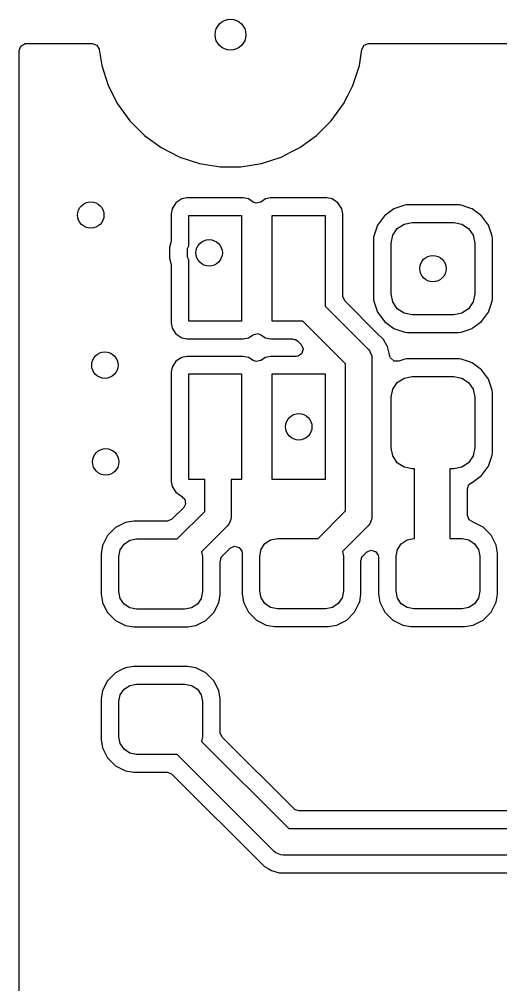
# Model space of a CAD drawing. Extents: x 4.94 to 6.9, y -4.14 to -2.94.
# Drawn here: x 4.9427 to 5.158, y -3.3747 to -2.9428 of the extents above; entities that cross this region are included whole.
import ezdxf

# ---------------------------------------------------------------- set-up
doc = ezdxf.new("R2010")
doc.units = 0
doc.header["$MEASUREMENT"] = 0
doc.layers.add('BLACK', color=7, linetype='CONTINUOUS')

msp = doc.modelspace()

# ---------------------------------------------------------------- linework, layer by layer
at = {"layer": 'BLACK', "linetype": 'CONTINUOUS'}
for p, q in [((4.94339, -2.95471), (4.94523, -2.95365)), ((4.94523, -2.95365), (4.94577, -2.9536)), ((4.94577, -2.9536), (4.97529, -2.9536)), ((4.97529, -2.9536), (4.97728, -2.95433)), ((5.09693, -2.95437), (5.09891, -2.9536)), ((5.09891, -2.9536), (5.09897, -2.9536)), ((5.09897, -2.9536), (5.36899, -2.9536)), ((4.94266, -2.95671), (4.94339, -2.95471)), ((4.94266, -3.18183), (4.94266, -2.95671)), ((4.97728, -2.95433), (4.97835, -2.95617)), ((4.97835, -2.95617), (4.97836, -2.95623)), ((4.97836, -2.95623), (4.97951, -2.96348)), ((5.09475, -2.96348), (5.09575, -2.95716)), ((5.09575, -2.95716), (5.09589, -2.95623)), ((5.09589, -2.95623), (5.09693, -2.95437)), ((4.97951, -2.96348), (4.97951, -2.96348)), ((4.97951, -2.96348), (4.98238, -2.97232)), ((5.09187, -2.97232), (5.09475, -2.96348)), ((4.98238, -2.97232), (4.98238, -2.97232)), ((4.98238, -2.97232), (4.9866, -2.98061)), ((5.08959, -2.9768), (5.09187, -2.97232)), ((5.09187, -2.97232), (5.09187, -2.97232)), ((5.09187, -2.97232), (5.09187, -2.97232)), ((5.08765, -2.98061), (5.08959, -2.9768)), ((4.9866, -2.98061), (4.9866, -2.98061)), ((4.9866, -2.98061), (4.99207, -2.98813)), ((5.08219, -2.98813), (5.08765, -2.98061)), ((4.99207, -2.98813), (4.99207, -2.98813)), ((4.99207, -2.98813), (4.99207, -2.98813)), ((4.99207, -2.98813), (4.99864, -2.9947)), ((5.07561, -2.99471), (5.08219, -2.98813)), ((4.99864, -2.9947), (4.99864, -2.99471)), ((4.99864, -2.99471), (4.99864, -2.99471)), ((4.99864, -2.99471), (5.00616, -3.00017)), ((5.06809, -3.00017), (5.07561, -2.99471)), ((5.00616, -3.00017), (5.00616, -3.00017)), ((5.00616, -3.00017), (5.01445, -3.00439)), ((5.06428, -3.00211), (5.06809, -3.00017)), ((5.01445, -3.00439), (5.01445, -3.00439)), ((5.01445, -3.00439), (5.01445, -3.00439)), ((5.01445, -3.00439), (5.02329, -3.00727)), ((5.05096, -3.00727), (5.0598, -3.00439)), ((5.0598, -3.00439), (5.06428, -3.00211)), ((5.0598, -3.00439), (5.0598, -3.00439)), ((5.0598, -3.00439), (5.0598, -3.00439)), ((5.02329, -3.00727), (5.02329, -3.00727)), ((5.02329, -3.00727), (5.02329, -3.00727)), ((5.02329, -3.00727), (5.03071, -3.00844)), ((5.03071, -3.00844), (5.03248, -3.00872)), ((5.03248, -3.00872), (5.03248, -3.00872)), ((5.03248, -3.00872), (5.04178, -3.00872)), ((5.04178, -3.00872), (5.04637, -3.00799)), ((5.04178, -3.00872), (5.04178, -3.00872)), ((5.04637, -3.00799), (5.05096, -3.00727)), ((5.05096, -3.00727), (5.05096, -3.00727)), ((5.05096, -3.00727), (5.05096, -3.00727)), ((5.01535, -3.02314), (5.01273, -3.02489)), ((5.01765, -3.02269), (5.01535, -3.02314)), ((5.04282, -3.02269), (5.01765, -3.02269)), ((5.04513, -3.02314), (5.04282, -3.02269)), ((5.04721, -3.02453), (5.04513, -3.02314)), ((5.04513, -3.02314), (5.04513, -3.02314)), ((5.05275, -3.02314), (5.05066, -3.02453)), ((5.05505, -3.02269), (5.05275, -3.02314)), ((5.05275, -3.02314), (5.05275, -3.02314)), ((5.08023, -3.02269), (5.05505, -3.02269)), ((5.08253, -3.02314), (5.08023, -3.02269)), ((5.08514, -3.02489), (5.08253, -3.02314)), ((5.08253, -3.02314), (5.08253, -3.02314)), ((5.08253, -3.02314), (5.08253, -3.02314)), ((5.01099, -3.0275), (5.01053, -3.0298)), ((5.01273, -3.02489), (5.01099, -3.0275)), ((5.0486, -3.02504), (5.04721, -3.02453)), ((5.05066, -3.02453), (5.0486, -3.02504)), ((5.08634, -3.02668), (5.08514, -3.02489)), ((5.08688, -3.0275), (5.08634, -3.02668)), ((5.08734, -3.0298), (5.08688, -3.0275)), ((5.11018, -3.02756), (5.106, -3.03065)), ((5.11508, -3.02585), (5.11018, -3.02756)), ((5.11585, -3.02577), (5.11508, -3.02585)), ((5.11508, -3.02585), (5.11508, -3.02585)), ((5.11625, -3.02574), (5.11585, -3.02577)), ((5.1391, -3.02574), (5.11625, -3.02574)), ((5.13954, -3.02578), (5.1391, -3.02574)), ((5.14027, -3.02585), (5.13954, -3.02578)), ((5.14457, -3.02735), (5.14027, -3.02585)), ((5.14027, -3.02585), (5.14027, -3.02585)), ((5.14027, -3.02585), (5.14027, -3.02585)), ((5.14518, -3.02756), (5.14457, -3.02735)), ((5.14936, -3.03065), (5.14518, -3.02756)), ((5.01053, -3.0298), (5.01053, -3.04185)), ((5.01843, -3.04407), (5.01843, -3.03058)), ((5.01843, -3.03058), (5.04205, -3.03058)), ((5.04205, -3.03058), (5.04205, -3.07782)), ((5.05583, -3.07782), (5.05583, -3.03058)), ((5.05583, -3.03058), (5.07945, -3.03058)), ((5.07945, -3.03058), (5.07945, -3.0711)), ((5.08734, -3.0409), (5.08734, -3.0298)), ((5.106, -3.03065), (5.10291, -3.03483)), ((5.15245, -3.03483), (5.14936, -3.03065)), ((5.10291, -3.03483), (5.10119, -3.03974)), ((5.11172, -3.03637), (5.11475, -3.03434)), ((5.11475, -3.03434), (5.11833, -3.03363)), ((5.11833, -3.03363), (5.13703, -3.03363)), ((5.13703, -3.03363), (5.14061, -3.03434)), ((5.14061, -3.03434), (5.14364, -3.03637)), ((5.15416, -3.03974), (5.15245, -3.03483)), ((5.15245, -3.03483), (5.15245, -3.03483)), ((5.15245, -3.03483), (5.15245, -3.03483)), ((5.10115, -3.04023), (5.10108, -3.0409)), ((5.10119, -3.03974), (5.10115, -3.04023)), ((5.10119, -3.03974), (5.10119, -3.03974)), ((5.10898, -3.04298), (5.10969, -3.0394)), ((5.10969, -3.0394), (5.11172, -3.03637)), ((5.14364, -3.03637), (5.14567, -3.0394)), ((5.14567, -3.0394), (5.14638, -3.04298)), ((5.15427, -3.0409), (5.15416, -3.03974)), ((5.01043, -3.04266), (5.00982, -3.04491)), ((5.00982, -3.04491), (5.00982, -3.04958)), ((5.01053, -3.04185), (5.01043, -3.04266)), ((5.01791, -3.04532), (5.01843, -3.04407)), ((5.08734, -3.06654), (5.08734, -3.0409)), ((5.10108, -3.0409), (5.10108, -3.0677)), ((5.10898, -3.06562), (5.10898, -3.04298)), ((5.14638, -3.04298), (5.14638, -3.06562)), ((5.15427, -3.0677), (5.15427, -3.0409)), ((5.01791, -3.04916), (5.01791, -3.04532)), ((5.01843, -3.05042), (5.01791, -3.04916)), ((5.00982, -3.04958), (5.01043, -3.05183)), ((5.01043, -3.05183), (5.01053, -3.05263)), ((5.01053, -3.05263), (5.01053, -3.0786)), ((5.01843, -3.07782), (5.01843, -3.05042)), ((5.10969, -3.0692), (5.10898, -3.06562)), ((5.14638, -3.06562), (5.14567, -3.0692)), ((5.08735, -3.06681), (5.08734, -3.06654)), ((5.08825, -3.06874), (5.08735, -3.06681)), ((5.10278, -3.08326), (5.08825, -3.06874)), ((5.10108, -3.0677), (5.10112, -3.06813)), ((5.10112, -3.06813), (5.10119, -3.06886)), ((5.10119, -3.06886), (5.10119, -3.06886)), ((5.10119, -3.06886), (5.10119, -3.06886)), ((5.10119, -3.06886), (5.10291, -3.07377)), ((5.11172, -3.07223), (5.10969, -3.0692)), ((5.14567, -3.0692), (5.14364, -3.07223)), ((5.15245, -3.07377), (5.15416, -3.06886)), ((5.15416, -3.06886), (5.15427, -3.0677)), ((5.07945, -3.0711), (5.09866, -3.09031)), ((5.10291, -3.07377), (5.10291, -3.07377)), ((5.10291, -3.07377), (5.10525, -3.07693)), ((5.11475, -3.07426), (5.11172, -3.07223)), ((5.11833, -3.07497), (5.11475, -3.07426)), ((5.13703, -3.07497), (5.11833, -3.07497)), ((5.14061, -3.07426), (5.13703, -3.07497)), ((5.14364, -3.07223), (5.14061, -3.07426)), ((5.14936, -3.07795), (5.15245, -3.07377)), ((5.15245, -3.07377), (5.15245, -3.07377)), ((5.15245, -3.07377), (5.15245, -3.07377)), ((5.01053, -3.0786), (5.01099, -3.0809)), ((5.04205, -3.07782), (5.01843, -3.07782)), ((5.06947, -3.07782), (5.05583, -3.07782)), ((5.08858, -3.09693), (5.06947, -3.07782)), ((5.10525, -3.07693), (5.10525, -3.07693)), ((5.10525, -3.07693), (5.106, -3.07795)), ((5.106, -3.07795), (5.11018, -3.08104)), ((5.14566, -3.08068), (5.14936, -3.07795)), ((5.01099, -3.0809), (5.01154, -3.08172)), ((5.01154, -3.08172), (5.01273, -3.08351)), ((5.01273, -3.08351), (5.01535, -3.08526)), ((5.04721, -3.08387), (5.04928, -3.08336)), ((5.04928, -3.08336), (5.05066, -3.08387)), ((5.10553, -3.08602), (5.10278, -3.08326)), ((5.10278, -3.08326), (5.10278, -3.08326)), ((5.11018, -3.08104), (5.11508, -3.08275)), ((5.11508, -3.08275), (5.11625, -3.08286)), ((5.11625, -3.08286), (5.11625, -3.08286)), ((5.11625, -3.08286), (5.1391, -3.08286)), ((5.1391, -3.08286), (5.14027, -3.08275)), ((5.1391, -3.08286), (5.1391, -3.08286)), ((5.14027, -3.08275), (5.14518, -3.08104)), ((5.14518, -3.08104), (5.14566, -3.08068)), ((5.01535, -3.08526), (5.01535, -3.08526)), ((5.01535, -3.08526), (5.01765, -3.08572)), ((5.01765, -3.08572), (5.04282, -3.08572)), ((5.04282, -3.08572), (5.04513, -3.08526)), ((5.04513, -3.08526), (5.04721, -3.08387)), ((5.05066, -3.08387), (5.05275, -3.08526)), ((5.05275, -3.08526), (5.05275, -3.08526)), ((5.05275, -3.08526), (5.05505, -3.08572)), ((5.05505, -3.08572), (5.06491, -3.08572)), ((5.06491, -3.08572), (5.06555, -3.08595)), ((5.06555, -3.08595), (5.06623, -3.08601)), ((5.06623, -3.08601), (5.06678, -3.0864)), ((5.06678, -3.0864), (5.06691, -3.08644)), ((5.06691, -3.08644), (5.06711, -3.08663)), ((5.06711, -3.08663), (5.06873, -3.08824)), ((5.10721, -3.08893), (5.10553, -3.08602)), ((5.10553, -3.08602), (5.10553, -3.08602)), ((5.10553, -3.08602), (5.10553, -3.08602)), ((5.06908, -3.09222), (5.06733, -3.09345)), ((5.06873, -3.08824), (5.06963, -3.09017)), ((5.06963, -3.09017), (5.06908, -3.09222)), ((5.09866, -3.09031), (5.0994, -3.09121)), ((5.0994, -3.09121), (5.09949, -3.09144)), ((5.09949, -3.09144), (5.10028, -3.09334)), ((5.10735, -3.08916), (5.10721, -3.08893)), ((5.10829, -3.09267), (5.10735, -3.08916)), ((5.01273, -3.09575), (5.01099, -3.09836)), ((5.01535, -3.09401), (5.01273, -3.09575)), ((5.01765, -3.09355), (5.01535, -3.09401)), ((5.04282, -3.09355), (5.01765, -3.09355)), ((5.04513, -3.09401), (5.04282, -3.09355)), ((5.04721, -3.0954), (5.04513, -3.09401)), ((5.04513, -3.09401), (5.04513, -3.09401)), ((5.0486, -3.09591), (5.04721, -3.0954)), ((5.05066, -3.0954), (5.0486, -3.09591)), ((5.05275, -3.09401), (5.05066, -3.0954)), ((5.05505, -3.09355), (5.05275, -3.09401)), ((5.05275, -3.09401), (5.05275, -3.09401)), ((5.06653, -3.09355), (5.05505, -3.09355)), ((5.06733, -3.09345), (5.06653, -3.09355)), ((5.10028, -3.09334), (5.10039, -3.09449)), ((5.10039, -3.09449), (5.10039, -3.16516)), ((5.10829, -3.09316), (5.10829, -3.09267)), ((5.1084, -3.09357), (5.10829, -3.09316)), ((5.10868, -3.09426), (5.1084, -3.09357)), ((5.1103, -3.09565), (5.10868, -3.09426)), ((5.11242, -3.09567), (5.1103, -3.09565)), ((5.11508, -3.09474), (5.11242, -3.09567)), ((5.11585, -3.09467), (5.11508, -3.09474)), ((5.11508, -3.09474), (5.11508, -3.09474)), ((5.11625, -3.09463), (5.11585, -3.09467)), ((5.1391, -3.09463), (5.11625, -3.09463)), ((5.13954, -3.09467), (5.1391, -3.09463)), ((5.14027, -3.09474), (5.13954, -3.09467)), ((5.14316, -3.09575), (5.14027, -3.09474)), ((5.14027, -3.09474), (5.14027, -3.09474)), ((5.14027, -3.09474), (5.14027, -3.09474)), ((5.14518, -3.09646), (5.14316, -3.09575)), ((5.14936, -3.09955), (5.14518, -3.09646)), ((5.01099, -3.09836), (5.01053, -3.10067)), ((5.01053, -3.10067), (5.01053, -3.14947)), ((5.08858, -3.16271), (5.08858, -3.09693)), ((5.15245, -3.10373), (5.14936, -3.09955)), ((5.01843, -3.14869), (5.01843, -3.10144)), ((5.01843, -3.10144), (5.04205, -3.10144)), ((5.04205, -3.10144), (5.04205, -3.14869)), ((5.05583, -3.14869), (5.05583, -3.10144)), ((5.05583, -3.10144), (5.07945, -3.10144)), ((5.07945, -3.10144), (5.07945, -3.14869)), ((5.10969, -3.1083), (5.11172, -3.10527)), ((5.11172, -3.10527), (5.11475, -3.10324)), ((5.11475, -3.10324), (5.11833, -3.10253)), ((5.11833, -3.10253), (5.13703, -3.10253)), ((5.13703, -3.10253), (5.14061, -3.10324)), ((5.14061, -3.10324), (5.14364, -3.10527)), ((5.14364, -3.10527), (5.14567, -3.1083)), ((5.15416, -3.10864), (5.15245, -3.10373)), ((5.15245, -3.10373), (5.15245, -3.10373)), ((5.15245, -3.10373), (5.15245, -3.10373)), ((5.10898, -3.11188), (5.10969, -3.1083)), ((5.14567, -3.1083), (5.14638, -3.11188)), ((5.15427, -3.1098), (5.15416, -3.10864)), ((5.10898, -3.13452), (5.10898, -3.11188)), ((5.14638, -3.11188), (5.14638, -3.13452)), ((5.15427, -3.13659), (5.15427, -3.1098)), ((5.10969, -3.13809), (5.10898, -3.13452)), ((5.14638, -3.13452), (5.14567, -3.13809)), ((5.11172, -3.14113), (5.10969, -3.13809)), ((5.14567, -3.13809), (5.14364, -3.14113)), ((5.15245, -3.14266), (5.15416, -3.13776)), ((5.15416, -3.13776), (5.15427, -3.13659)), ((5.11475, -3.14315), (5.11172, -3.14113)), ((5.11833, -3.14387), (5.11475, -3.14315)), ((5.11943, -3.14387), (5.11833, -3.14387)), ((5.11943, -3.17504), (5.11943, -3.14387)), ((5.13703, -3.14387), (5.13517, -3.14387)), ((5.13517, -3.14387), (5.13517, -3.17504)), ((5.14061, -3.14315), (5.13703, -3.14387)), ((5.14364, -3.14113), (5.14061, -3.14315)), ((5.14936, -3.14685), (5.15245, -3.14266)), ((5.14518, -3.14993), (5.14936, -3.14685)), ((5.01053, -3.14947), (5.01099, -3.15177)), ((5.01099, -3.15177), (5.01099, -3.15177)), ((5.01099, -3.15177), (5.01273, -3.15438)), ((5.02559, -3.14869), (5.01843, -3.14869)), ((5.02559, -3.16291), (5.02559, -3.14869)), ((5.04205, -3.14869), (5.0374, -3.14869)), ((5.0374, -3.14869), (5.0374, -3.16535)), ((5.07945, -3.14869), (5.05583, -3.14869)), ((5.14307, -3.15288), (5.14379, -3.15088)), ((5.14307, -3.16466), (5.14307, -3.15288)), ((5.14379, -3.15088), (5.14498, -3.15006)), ((5.14497, -3.15004), (5.14512, -3.14996)), ((5.14498, -3.15006), (5.14497, -3.15004)), ((5.14512, -3.14996), (5.14515, -3.14994)), ((5.14515, -3.14994), (5.14518, -3.14993)), ((5.14515, -3.14994), (5.14515, -3.14994)), ((5.01273, -3.15438), (5.01524, -3.15606)), ((5.01524, -3.15606), (5.0156, -3.15629)), ((5.0156, -3.15629), (5.01554, -3.15638)), ((5.01554, -3.15638), (5.01676, -3.1575)), ((5.0162, -3.16113), (5.01094, -3.16639)), ((5.01704, -3.15961), (5.0162, -3.16113)), ((5.01676, -3.1575), (5.01704, -3.15961)), ((5.0133, -3.1752), (5.02559, -3.16291)), ((5.0374, -3.16535), (5.03729, -3.16651)), ((5.07629, -3.175), (5.08858, -3.16271)), ((5.10039, -3.16516), (5.10028, -3.16631)), ((5.14307, -3.16471), (5.14307, -3.16466)), ((5.14383, -3.1667), (5.14307, -3.16471)), ((4.9857, -3.17016), (4.98216, -3.17369)), ((4.98924, -3.16835), (4.9857, -3.17016)), ((4.99015, -3.16789), (4.98924, -3.16835)), ((4.9911, -3.16774), (4.99015, -3.16789)), ((4.99384, -3.1673), (4.9911, -3.16774)), ((5.00874, -3.1673), (4.99384, -3.1673)), ((5.00901, -3.16729), (5.00874, -3.1673)), ((5.01094, -3.16639), (5.00901, -3.16729)), ((5.03567, -3.16953), (5.0242, -3.18101)), ((5.03641, -3.16864), (5.03567, -3.16953)), ((5.03696, -3.16729), (5.03641, -3.16864)), ((5.03729, -3.16651), (5.03696, -3.16729)), ((5.09866, -3.16933), (5.08719, -3.18081)), ((5.0994, -3.16844), (5.09866, -3.16933)), ((5.10016, -3.16661), (5.0994, -3.16844)), ((5.10028, -3.16631), (5.10016, -3.16661)), ((5.14546, -3.16761), (5.14383, -3.1667)), ((5.14545, -3.16765), (5.14546, -3.16761)), ((5.14568, -3.16773), (5.14545, -3.16765)), ((5.15013, -3.17), (5.14568, -3.16773)), ((5.15366, -3.17353), (5.15013, -3.17)), ((5.15013, -3.17), (5.15013, -3.17)), ((4.98216, -3.17369), (4.9799, -3.17814)), ((4.98216, -3.17369), (4.98216, -3.17369)), ((5.15593, -3.17798), (5.15366, -3.17353)), ((5.15366, -3.17353), (5.15366, -3.17353)), ((5.15366, -3.17353), (5.15366, -3.17353)), ((4.9799, -3.17814), (4.97931, -3.18183)), ((4.9799, -3.17814), (4.9799, -3.17814)), ((4.9878, -3.18006), (4.98951, -3.1775)), ((4.98951, -3.1775), (4.99207, -3.1758)), ((4.99207, -3.1758), (4.99508, -3.1752)), ((4.99508, -3.1752), (5.0133, -3.1752)), ((5.03699, -3.17937), (5.03892, -3.17847)), ((5.03892, -3.17847), (5.04098, -3.17902)), ((5.0508, -3.17986), (5.0525, -3.17731)), ((5.0525, -3.17731), (5.05506, -3.1756)), ((5.05506, -3.1756), (5.05807, -3.175)), ((5.05807, -3.175), (5.07629, -3.175)), ((5.11182, -3.1799), (5.11353, -3.17735)), ((5.11353, -3.17735), (5.11608, -3.17564)), ((5.11608, -3.17564), (5.11909, -3.17504)), ((5.11909, -3.17504), (5.11943, -3.17504)), ((5.13517, -3.17504), (5.14075, -3.17504)), ((5.14075, -3.17504), (5.14376, -3.17564)), ((5.14376, -3.17564), (5.14632, -3.17735)), ((5.14632, -3.17735), (5.14802, -3.1799)), ((5.15652, -3.18167), (5.15593, -3.17798)), ((4.94266, -3.75444), (4.94266, -3.18183)), ((4.97931, -3.18183), (4.97931, -3.18183)), ((4.97931, -3.18183), (4.97931, -3.20006)), ((4.9872, -3.18307), (4.9878, -3.18006)), ((4.9872, -3.19882), (4.9872, -3.18307)), ((5.0242, -3.18101), (5.02461, -3.18307)), ((5.02461, -3.18307), (5.02461, -3.19882)), ((5.03323, -3.18315), (5.03341, -3.18295)), ((5.03341, -3.18295), (5.03699, -3.17937)), ((5.04098, -3.17902), (5.0422, -3.18077)), ((5.0422, -3.18077), (5.0423, -3.18157)), ((5.0423, -3.18157), (5.0423, -3.19986)), ((5.0502, -3.18287), (5.0508, -3.17986)), ((5.0502, -3.19862), (5.0502, -3.18287)), ((5.08719, -3.18081), (5.0876, -3.18287)), ((5.0876, -3.18287), (5.0876, -3.19862)), ((5.09578, -3.18364), (5.09617, -3.18309)), ((5.09617, -3.18309), (5.09622, -3.18296)), ((5.09622, -3.18296), (5.0964, -3.18276)), ((5.0964, -3.18276), (5.09802, -3.18114)), ((5.09802, -3.18114), (5.09995, -3.18024)), ((5.09995, -3.18024), (5.102, -3.18079)), ((5.102, -3.18079), (5.10322, -3.18254)), ((5.10322, -3.18254), (5.10333, -3.18334)), ((5.11122, -3.18291), (5.11182, -3.1799)), ((5.11122, -3.19866), (5.11122, -3.18291)), ((5.14802, -3.1799), (5.14862, -3.18291)), ((5.14862, -3.18291), (5.14862, -3.19866)), ((5.15652, -3.1999), (5.15652, -3.18167)), ((5.0325, -3.18515), (5.03273, -3.18452)), ((5.0325, -3.20006), (5.0325, -3.18515)), ((5.03273, -3.18452), (5.03279, -3.18384)), ((5.03279, -3.18384), (5.03318, -3.18328)), ((5.03318, -3.18328), (5.03323, -3.18315)), ((5.09549, -3.18496), (5.09572, -3.18432)), ((5.09549, -3.19986), (5.09549, -3.18496)), ((5.09572, -3.18432), (5.09578, -3.18364)), ((5.10333, -3.18334), (5.10333, -3.1999)), ((4.97931, -3.20006), (4.97957, -3.20166)), ((4.9878, -3.20183), (4.9872, -3.19882)), ((5.02461, -3.19882), (5.02401, -3.20183)), ((5.03192, -3.20375), (5.0325, -3.20006)), ((5.0423, -3.19986), (5.04289, -3.20356)), ((5.0508, -3.20164), (5.0502, -3.19862)), ((5.0876, -3.19862), (5.087, -3.20164)), ((5.09491, -3.20356), (5.09549, -3.19986)), ((5.10333, -3.1999), (5.10361, -3.20166)), ((5.11182, -3.20167), (5.11122, -3.19866)), ((5.14862, -3.19866), (5.14802, -3.20167)), ((5.15593, -3.20359), (5.15652, -3.1999)), ((4.97957, -3.20166), (4.97986, -3.20356)), ((4.97986, -3.20356), (4.9799, -3.20375)), ((4.9799, -3.20375), (4.9799, -3.20375)), ((4.9799, -3.20375), (4.98216, -3.2082)), ((4.98951, -3.20439), (4.9878, -3.20183)), ((4.99207, -3.20609), (4.98951, -3.20439)), ((5.0223, -3.20439), (5.01975, -3.20609)), ((5.02401, -3.20183), (5.0223, -3.20439)), ((5.02965, -3.2082), (5.03192, -3.20375)), ((5.04289, -3.20356), (5.04289, -3.20356)), ((5.04289, -3.20356), (5.04516, -3.20801)), ((5.0525, -3.20419), (5.0508, -3.20164)), ((5.05506, -3.2059), (5.0525, -3.20419)), ((5.08529, -3.20419), (5.08274, -3.2059)), ((5.087, -3.20164), (5.08529, -3.20419)), ((5.09264, -3.20801), (5.09489, -3.20359)), ((5.09489, -3.20359), (5.09491, -3.20356)), ((5.09491, -3.20356), (5.09491, -3.20356)), ((5.09491, -3.20356), (5.09491, -3.20356)), ((5.10361, -3.20166), (5.10391, -3.20356)), ((5.10391, -3.20356), (5.10391, -3.20359)), ((5.10391, -3.20359), (5.10391, -3.20359)), ((5.10391, -3.20359), (5.10618, -3.20805)), ((5.11353, -3.20423), (5.11182, -3.20167)), ((5.11608, -3.20594), (5.11353, -3.20423)), ((5.14632, -3.20423), (5.14376, -3.20594)), ((5.14802, -3.20167), (5.14632, -3.20423)), ((5.15366, -3.20805), (5.15593, -3.20359)), ((4.98216, -3.2082), (4.9857, -3.21173)), ((4.99508, -3.20669), (4.99207, -3.20609)), ((5.01673, -3.20669), (4.99508, -3.20669)), ((5.01975, -3.20609), (5.01673, -3.20669)), ((5.02612, -3.21173), (5.02965, -3.2082)), ((5.04516, -3.20801), (5.04869, -3.21154)), ((5.05807, -3.2065), (5.05506, -3.2059)), ((5.07972, -3.2065), (5.05807, -3.2065)), ((5.08274, -3.2059), (5.07972, -3.2065)), ((5.08911, -3.21154), (5.09264, -3.20801)), ((5.10618, -3.20805), (5.10971, -3.21158)), ((5.11909, -3.20654), (5.11608, -3.20594)), ((5.14075, -3.20654), (5.11909, -3.20654)), ((5.14376, -3.20594), (5.14075, -3.20654)), ((5.15013, -3.21158), (5.15366, -3.20805)), ((4.9857, -3.21173), (4.9857, -3.21173)), ((4.9857, -3.21173), (4.99015, -3.214)), ((5.02167, -3.214), (5.02612, -3.21173)), ((5.04869, -3.21154), (5.04869, -3.21154)), ((5.04869, -3.21154), (5.05314, -3.2138)), ((5.08466, -3.2138), (5.08911, -3.21154)), ((5.10971, -3.21158), (5.10971, -3.21158)), ((5.10971, -3.21158), (5.11416, -3.21384)), ((5.14568, -3.21384), (5.15013, -3.21158)), ((4.99015, -3.214), (4.99015, -3.214)), ((4.99015, -3.214), (4.99015, -3.214)), ((4.99015, -3.214), (4.99384, -3.21459)), ((4.99384, -3.21459), (5.01797, -3.21459)), ((5.01797, -3.21459), (5.02167, -3.214)), ((5.05314, -3.2138), (5.05314, -3.2138)), ((5.05314, -3.2138), (5.05314, -3.2138)), ((5.05314, -3.2138), (5.05683, -3.21439)), ((5.05683, -3.21439), (5.08097, -3.21439)), ((5.08097, -3.21439), (5.08466, -3.2138)), ((5.11416, -3.21384), (5.11416, -3.21384)), ((5.11416, -3.21384), (5.11416, -3.21384)), ((5.11416, -3.21384), (5.11785, -3.21443)), ((5.11785, -3.21443), (5.14199, -3.21443)), ((5.14199, -3.21443), (5.14568, -3.21384)), ((4.98857, -3.23365), (4.9857, -3.23512)), ((4.99015, -3.23285), (4.98857, -3.23365)), ((4.99084, -3.23274), (4.99015, -3.23285)), ((4.99384, -3.23226), (4.99084, -3.23274)), ((5.01797, -3.23226), (4.99384, -3.23226)), ((5.02167, -3.23285), (5.01797, -3.23226)), ((5.01797, -3.23226), (5.01797, -3.23226)), ((5.01797, -3.23226), (5.01797, -3.23226)), ((5.01797, -3.23226), (5.01797, -3.23226)), ((5.02612, -3.23512), (5.02167, -3.23285)), ((5.02167, -3.23285), (5.02167, -3.23285)), ((4.98216, -3.23865), (4.9799, -3.2431)), ((4.9857, -3.23512), (4.98216, -3.23865)), ((4.98216, -3.23865), (4.98216, -3.23865)), ((5.02965, -3.23865), (5.02612, -3.23512)), ((5.02612, -3.23512), (5.02612, -3.23512)), ((5.03192, -3.2431), (5.02965, -3.23865)), ((5.02965, -3.23865), (5.02965, -3.23865)), ((5.02965, -3.23865), (5.02965, -3.23865)), ((4.9799, -3.2431), (4.97931, -3.24679)), ((4.9799, -3.2431), (4.9799, -3.2431)), ((4.9878, -3.24502), (4.98951, -3.24246)), ((4.98951, -3.24246), (4.99207, -3.24076)), ((4.99207, -3.24076), (4.99508, -3.24016)), ((4.99508, -3.24016), (5.01673, -3.24016)), ((5.01673, -3.24016), (5.01975, -3.24076)), ((5.01975, -3.24076), (5.0223, -3.24246)), ((5.0223, -3.24246), (5.02401, -3.24502)), ((5.0325, -3.24679), (5.03192, -3.2431)), ((4.97931, -3.24679), (4.97931, -3.24679)), ((4.97931, -3.24679), (4.97931, -3.26502)), ((4.9872, -3.24803), (4.9878, -3.24502)), ((5.02401, -3.24502), (5.02461, -3.24803)), ((5.0325, -3.2617), (5.0325, -3.24679)), ((5.0325, -3.24679), (5.0325, -3.24679)), ((4.9872, -3.26378), (4.9872, -3.24803)), ((5.02461, -3.24803), (5.02461, -3.26378)), ((4.97931, -3.26502), (4.9799, -3.26871)), ((4.9878, -3.26679), (4.9872, -3.26378)), ((5.02461, -3.26378), (5.0242, -3.26584)), ((5.03251, -3.26197), (5.0325, -3.2617)), ((5.03341, -3.2639), (5.03251, -3.26197)), ((5.06555, -3.29604), (5.03341, -3.2639)), ((4.9799, -3.26871), (4.9799, -3.26871)), ((4.9799, -3.26871), (4.98216, -3.27316)), ((4.98951, -3.26935), (4.9878, -3.26679)), ((4.99207, -3.27105), (4.98951, -3.26935)), ((5.0242, -3.26584), (5.06319, -3.30484)), ((4.98216, -3.27316), (4.9857, -3.27669)), ((4.99508, -3.27165), (4.99207, -3.27105)), ((5.0133, -3.27165), (4.99508, -3.27165)), ((5.05657, -3.31492), (5.0133, -3.27165)), ((4.9857, -3.27669), (4.9857, -3.27669)), ((4.9857, -3.27669), (4.99015, -3.27896)), ((4.99015, -3.27896), (4.99015, -3.27896)), ((4.99015, -3.27896), (4.99015, -3.27896)), ((4.99015, -3.27896), (4.99384, -3.27955)), ((4.99384, -3.27955), (5.00874, -3.27955)), ((5.00874, -3.27955), (5.01074, -3.28027)), ((5.01074, -3.28027), (5.01094, -3.28046)), ((5.01094, -3.28046), (5.05227, -3.32179)), ((5.06575, -3.29622), (5.06555, -3.29604)), ((5.06775, -3.29695), (5.06575, -3.29622)), ((5.28389, -3.29695), (5.06775, -3.29695)), ((5.06319, -3.30484), (5.2926, -3.30484)), ((5.05747, -3.31566), (5.05657, -3.31492)), ((5.05818, -3.31595), (5.05747, -3.31566)), ((5.0596, -3.31654), (5.05818, -3.31595)), ((5.06075, -3.31665), (5.0596, -3.31654)), ((5.29134, -3.31665), (5.06075, -3.31665)), ((5.05227, -3.32179), (5.05227, -3.32179)), ((5.05227, -3.32179), (5.05227, -3.32179)), ((5.05227, -3.32179), (5.05395, -3.32275)), ((5.05395, -3.32275), (5.05542, -3.32361)), ((5.05542, -3.32361), (5.05893, -3.32455)), ((5.05893, -3.32455), (5.28033, -3.32455))]:
    msp.add_line(p, q, dxfattribs=at)
at = {"layer": 'BLACK'}
for centre, radius in [((5.03713, -2.94965), 0.00689), ((5.03713, -2.94965), 0.00689), ((4.97462, -3.03032), 0.00591), ((5.02756, -3.04724), 0.00591), ((5.12768, -3.0543), 0.00591), ((4.98095, -3.09748), 0.00591), ((5.06764, -3.12507), 0.00591), ((4.9813, -3.14075), 0.00591)]:
    msp.add_circle(centre, radius, dxfattribs=at)
at = {"layer": 'WHITE'}
for centre in [(4.97462, -3.03032), (5.02756, -3.04724), (5.12768, -3.0543), (4.98095, -3.09748), (5.06764, -3.12507), (4.9813, -3.14075)]:
    msp.add_circle(centre, 0.00591, dxfattribs=at)

doc.saveas('drawing.dxf')
